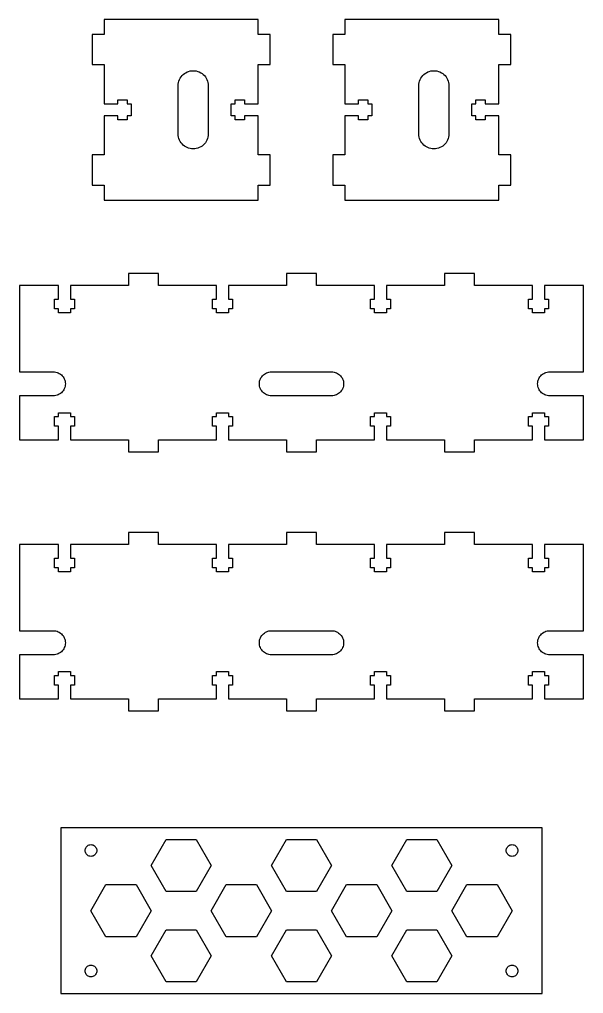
# Model space of a CAD drawing. Header units: metres. Extents: x -138 to 138, y -454 to 233.
# Drawn here: x -93.8 to 93.8, y -453.5 to -130 of the extents above; entities that cross this region are included whole.
import ezdxf

# ---------------------------------------------------------------- set-up
doc = ezdxf.new("R2010")
doc.units = ezdxf.units.M

msp = doc.modelspace()

# ---------------------------------------------------------------- linework, layer by layer
for p, q in [((-14.4, -130), (-65.6, -130)), ((-65.6, -130), (-65.6, -135)), ((-14.4, -135), (-14.4, -130)), ((65.6, -130), (14.4, -130)), ((14.4, -130), (14.4, -135)), ((65.6, -135), (65.6, -130)), ((-65.6, -135), (-69.6, -135)), ((-69.6, -135), (-69.6, -145)), ((-10.4, -135), (-14.4, -135)), ((-10.4, -145), (-10.4, -135)), ((14.4, -135), (10.4, -135)), ((10.4, -135), (10.4, -145)), ((69.6, -135), (65.6, -135)), ((69.6, -145), (69.6, -135)), ((-69.6, -145), (-65.6, -145)), ((-65.6, -145), (-65.6, -158)), ((-14.4, -158), (-14.4, -145)), ((-14.4, -145), (-10.4, -145)), ((10.4, -145), (14.4, -145)), ((14.4, -145), (14.4, -158)), ((65.6, -158), (65.6, -145)), ((65.6, -145), (69.6, -145)), ((-40.0451, -149.061), (-39.7157, -148.654)), ((-39.7157, -148.654), (-39.3457, -148.284)), ((-39.3457, -148.284), (-38.9389, -147.955)), ((-38.9389, -147.955), (-38.5, -147.67)), ((-38.5, -147.67), (-38.0337, -147.432)), ((-38.0337, -147.432), (-37.5451, -147.245)), ((-37.5451, -147.245), (-37.0396, -147.109)), ((-37.0396, -147.109), (-36.5226, -147.027)), ((-36.5226, -147.027), (-36, -147)), ((-36, -147), (-35.4774, -147.027)), ((-35.4774, -147.027), (-34.9604, -147.109)), ((-34.9604, -147.109), (-34.4549, -147.245)), ((-34.4549, -147.245), (-33.9663, -147.432)), ((-33.9663, -147.432), (-33.5, -147.67)), ((-33.5, -147.67), (-33.0611, -147.955)), ((-33.0611, -147.955), (-32.6544, -148.284)), ((-32.6544, -148.284), (-32.2843, -148.654)), ((-32.2843, -148.654), (-31.9549, -149.061)), ((39.9549, -149.061), (40.2843, -148.654)), ((40.2843, -148.654), (40.6543, -148.284)), ((40.6543, -148.284), (41.0611, -147.955)), ((41.0611, -147.955), (41.5, -147.67)), ((41.5, -147.67), (41.9663, -147.432)), ((41.9663, -147.432), (42.4549, -147.245)), ((42.4549, -147.245), (42.9604, -147.109)), ((42.9604, -147.109), (43.4774, -147.027)), ((43.4774, -147.027), (44, -147)), ((44, -147), (44.5226, -147.027)), ((44.5226, -147.027), (45.0396, -147.109)), ((45.0396, -147.109), (45.5451, -147.245)), ((45.5451, -147.245), (46.0337, -147.432)), ((46.0337, -147.432), (46.5, -147.67)), ((46.5, -147.67), (46.9389, -147.955)), ((46.9389, -147.955), (47.3456, -148.284)), ((47.3456, -148.284), (47.7157, -148.654)), ((47.7157, -148.654), (48.0451, -149.061)), ((-41, -152), (-40.9726, -151.477)), ((-41, -168), (-41, -152)), ((-40.9726, -151.477), (-40.8907, -150.96)), ((-40.8907, -150.96), (-40.7553, -150.455)), ((-40.7553, -150.455), (-40.5677, -149.966)), ((-40.5677, -149.966), (-40.3301, -149.5)), ((-40.3301, -149.5), (-40.0451, -149.061)), ((-31.9549, -149.061), (-31.6699, -149.5)), ((-31.6699, -149.5), (-31.4323, -149.966)), ((-31.4323, -149.966), (-31.2447, -150.455)), ((-31.2447, -150.455), (-31.1093, -150.96)), ((-31.1093, -150.96), (-31.0274, -151.477)), ((-31.0274, -151.477), (-31, -152)), ((-31, -152), (-31, -168)), ((39, -152), (39.0274, -151.477)), ((39, -168), (39, -152)), ((39.0274, -151.477), (39.1093, -150.96)), ((39.1093, -150.96), (39.2447, -150.455)), ((39.2447, -150.455), (39.4323, -149.966)), ((39.4323, -149.966), (39.6699, -149.5)), ((39.6699, -149.5), (39.9549, -149.061)), ((48.0451, -149.061), (48.3301, -149.5)), ((48.3301, -149.5), (48.5677, -149.966)), ((48.5677, -149.966), (48.7553, -150.455)), ((48.7553, -150.455), (48.8907, -150.96)), ((48.8907, -150.96), (48.9726, -151.477)), ((48.9726, -151.477), (49, -152)), ((49, -152), (49, -168)), ((-65.6, -158), (-61.1, -158)), ((-61.1, -158), (-61.1, -156.7)), ((-61.1, -156.7), (-57.9, -156.7)), ((-57.9, -156.7), (-57.9, -158)), ((-57.9, -158), (-56.6, -158)), ((-56.6, -158), (-56.6, -162)), ((-23.4, -162), (-23.4, -158)), ((-23.4, -158), (-22.1, -158)), ((-22.1, -158), (-22.1, -156.7)), ((-22.1, -156.7), (-18.9, -156.7)), ((-18.9, -156.7), (-18.9, -158)), ((-18.9, -158), (-14.4, -158)), ((14.4, -158), (18.9, -158)), ((18.9, -158), (18.9, -156.7)), ((18.9, -156.7), (22.1, -156.7)), ((22.1, -156.7), (22.1, -158)), ((22.1, -158), (23.4, -158)), ((23.4, -158), (23.4, -162)), ((56.6, -162), (56.6, -158)), ((56.6, -158), (57.9, -158)), ((57.9, -158), (57.9, -156.7)), ((57.9, -156.7), (61.1, -156.7)), ((61.1, -156.7), (61.1, -158)), ((61.1, -158), (65.6, -158)), ((-61.1, -162), (-65.6, -162)), ((-65.6, -162), (-65.6, -175)), ((-61.1, -163.3), (-61.1, -162)), ((-57.9, -163.3), (-61.1, -163.3)), ((-56.6, -162), (-57.9, -162)), ((-57.9, -162), (-57.9, -163.3)), ((-22.1, -162), (-23.4, -162)), ((-22.1, -163.3), (-22.1, -162)), ((-18.9, -163.3), (-22.1, -163.3)), ((-14.4, -162), (-18.9, -162)), ((-18.9, -162), (-18.9, -163.3)), ((-14.4, -175), (-14.4, -162)), ((18.9, -162), (14.4, -162)), ((14.4, -162), (14.4, -175)), ((18.9, -163.3), (18.9, -162)), ((22.1, -163.3), (18.9, -163.3)), ((23.4, -162), (22.1, -162)), ((22.1, -162), (22.1, -163.3)), ((57.9, -162), (56.6, -162)), ((57.9, -163.3), (57.9, -162)), ((61.1, -163.3), (57.9, -163.3)), ((65.6, -162), (61.1, -162)), ((61.1, -162), (61.1, -163.3)), ((65.6, -175), (65.6, -162)), ((-40.9726, -168.523), (-41, -168)), ((-31, -168), (-31.0274, -168.523)), ((39.0274, -168.523), (39, -168)), ((49, -168), (48.9726, -168.523)), ((-40.8907, -169.04), (-40.9726, -168.523)), ((-40.7553, -169.545), (-40.8907, -169.04)), ((-40.5677, -170.034), (-40.7553, -169.545)), ((-40.3301, -170.5), (-40.5677, -170.034)), ((-40.0451, -170.939), (-40.3301, -170.5)), ((-39.7157, -171.346), (-40.0451, -170.939)), ((-39.3457, -171.716), (-39.7157, -171.346)), ((-32.2843, -171.346), (-32.6544, -171.716)), ((-31.9549, -170.939), (-32.2843, -171.346)), ((-31.6699, -170.5), (-31.9549, -170.939)), ((-31.4323, -170.034), (-31.6699, -170.5)), ((-31.2447, -169.545), (-31.4323, -170.034)), ((-31.1093, -169.04), (-31.2447, -169.545)), ((-31.0274, -168.523), (-31.1093, -169.04)), ((39.1093, -169.04), (39.0274, -168.523)), ((39.2447, -169.545), (39.1093, -169.04)), ((39.4323, -170.034), (39.2447, -169.545)), ((39.6699, -170.5), (39.4323, -170.034)), ((39.9549, -170.939), (39.6699, -170.5)), ((40.2843, -171.346), (39.9549, -170.939)), ((40.6543, -171.716), (40.2843, -171.346)), ((47.7157, -171.346), (47.3456, -171.716)), ((48.0451, -170.939), (47.7157, -171.346)), ((48.3301, -170.5), (48.0451, -170.939)), ((48.5677, -170.034), (48.3301, -170.5)), ((48.7553, -169.545), (48.5677, -170.034)), ((48.8907, -169.04), (48.7553, -169.545)), ((48.9726, -168.523), (48.8907, -169.04)), ((-38.9389, -172.045), (-39.3457, -171.716)), ((-38.5, -172.33), (-38.9389, -172.045)), ((-38.0337, -172.568), (-38.5, -172.33)), ((-37.5451, -172.755), (-38.0337, -172.568)), ((-37.0396, -172.891), (-37.5451, -172.755)), ((-36.5226, -172.973), (-37.0396, -172.891)), ((-36, -173), (-36.5226, -172.973)), ((-35.4774, -172.973), (-36, -173)), ((-34.9604, -172.891), (-35.4774, -172.973)), ((-34.4549, -172.755), (-34.9604, -172.891)), ((-33.9663, -172.568), (-34.4549, -172.755)), ((-33.5, -172.33), (-33.9663, -172.568)), ((-33.0611, -172.045), (-33.5, -172.33)), ((-32.6544, -171.716), (-33.0611, -172.045)), ((41.0611, -172.045), (40.6543, -171.716)), ((41.5, -172.33), (41.0611, -172.045)), ((41.9663, -172.568), (41.5, -172.33)), ((42.4549, -172.755), (41.9663, -172.568)), ((42.9604, -172.891), (42.4549, -172.755)), ((43.4774, -172.973), (42.9604, -172.891)), ((44, -173), (43.4774, -172.973)), ((44.5226, -172.973), (44, -173)), ((45.0396, -172.891), (44.5226, -172.973)), ((45.5451, -172.755), (45.0396, -172.891)), ((46.0337, -172.568), (45.5451, -172.755)), ((46.5, -172.33), (46.0337, -172.568)), ((46.9389, -172.045), (46.5, -172.33)), ((47.3456, -171.716), (46.9389, -172.045)), ((-65.6, -175), (-69.6, -175)), ((-69.6, -175), (-69.6, -185)), ((-10.4, -175), (-14.4, -175)), ((-10.4, -185), (-10.4, -175)), ((14.4, -175), (10.4, -175)), ((10.4, -175), (10.4, -185)), ((69.6, -175), (65.6, -175)), ((69.6, -185), (69.6, -175)), ((-69.6, -185), (-65.6, -185)), ((-65.6, -185), (-65.6, -190)), ((-14.4, -185), (-10.4, -185)), ((-14.4, -190), (-14.4, -185)), ((10.4, -185), (14.4, -185)), ((14.4, -185), (14.4, -190)), ((65.6, -185), (69.6, -185)), ((65.6, -190), (65.6, -185)), ((-65.6, -190), (-14.4, -190)), ((14.4, -190), (65.6, -190)), ((-47.5, -214.4), (-57.5, -214.4)), ((-57.5, -214.4), (-57.5, -218.4)), ((-47.5, -218.4), (-47.5, -214.4)), ((5, -214.4), (-5, -214.4)), ((-5, -214.4), (-5, -218.4)), ((5, -218.4), (5, -214.4)), ((57.5, -214.4), (47.5, -214.4)), ((47.5, -214.4), (47.5, -218.4)), ((57.5, -218.4), (57.5, -214.4)), ((-80.75, -218.4), (-93.75, -218.4)), ((-93.75, -218.4), (-93.75, -247)), ((-80.75, -222.9), (-80.75, -218.4)), ((-57.5, -218.4), (-76.75, -218.4)), ((-76.75, -218.4), (-76.75, -222.9)), ((-28.25, -218.4), (-47.5, -218.4)), ((-28.25, -222.9), (-28.25, -218.4)), ((-5, -218.4), (-24.25, -218.4)), ((-24.25, -218.4), (-24.25, -222.9)), ((24.25, -218.4), (5, -218.4)), ((24.25, -222.9), (24.25, -218.4)), ((47.5, -218.4), (28.25, -218.4)), ((28.25, -218.4), (28.25, -222.9)), ((76.75, -218.4), (57.5, -218.4)), ((76.75, -222.9), (76.75, -218.4)), ((93.75, -218.4), (80.75, -218.4)), ((80.75, -218.4), (80.75, -222.9)), ((93.75, -247), (93.75, -218.4)), ((-82.05, -226.1), (-82.05, -222.9)), ((-82.05, -222.9), (-80.75, -222.9)), ((-76.75, -222.9), (-75.45, -222.9)), ((-75.45, -222.9), (-75.45, -226.1)), ((-29.55, -226.1), (-29.55, -222.9)), ((-29.55, -222.9), (-28.25, -222.9)), ((-24.25, -222.9), (-22.95, -222.9)), ((-22.95, -222.9), (-22.95, -226.1)), ((22.95, -226.1), (22.95, -222.9)), ((22.95, -222.9), (24.25, -222.9)), ((28.25, -222.9), (29.55, -222.9)), ((29.55, -222.9), (29.55, -226.1)), ((75.45, -226.1), (75.45, -222.9)), ((75.45, -222.9), (76.75, -222.9)), ((80.75, -222.9), (82.05, -222.9)), ((82.05, -222.9), (82.05, -226.1)), ((-80.75, -226.1), (-82.05, -226.1)), ((-80.75, -227.4), (-80.75, -226.1)), ((-75.45, -226.1), (-76.75, -226.1)), ((-76.75, -226.1), (-76.75, -227.4)), ((-28.25, -226.1), (-29.55, -226.1)), ((-28.25, -227.4), (-28.25, -226.1)), ((-22.95, -226.1), (-24.25, -226.1)), ((-24.25, -226.1), (-24.25, -227.4)), ((24.25, -226.1), (22.95, -226.1)), ((24.25, -227.4), (24.25, -226.1)), ((29.55, -226.1), (28.25, -226.1)), ((28.25, -226.1), (28.25, -227.4)), ((76.75, -226.1), (75.45, -226.1)), ((76.75, -227.4), (76.75, -226.1)), ((82.05, -226.1), (80.75, -226.1)), ((80.75, -226.1), (80.75, -227.4)), ((-76.75, -227.4), (-80.75, -227.4)), ((-24.25, -227.4), (-28.25, -227.4)), ((28.25, -227.4), (24.25, -227.4)), ((80.75, -227.4), (76.75, -227.4)), ((-93.75, -247), (-82.5, -247)), ((-82.5, -247), (-82.0819, -247.022)), ((-82.0819, -247.022), (-81.6684, -247.087)), ((-81.6684, -247.087), (-81.2639, -247.196)), ((-81.2639, -247.196), (-80.873, -247.346)), ((-80.873, -247.346), (-80.5, -247.536)), ((-80.5, -247.536), (-80.1488, -247.764)), ((-80.1488, -247.764), (-79.8235, -248.027)), ((-79.8235, -248.027), (-79.5274, -248.323)), ((-79.5274, -248.323), (-79.2639, -248.649)), ((-79.2639, -248.649), (-79.0359, -249)), ((-79.0359, -249), (-78.8458, -249.373)), ((-13.6542, -249.373), (-13.4641, -249)), ((-13.4641, -249), (-13.2361, -248.649)), ((-13.2361, -248.649), (-12.9726, -248.323)), ((-12.9726, -248.323), (-12.6765, -248.027)), ((-12.6765, -248.027), (-12.3511, -247.764)), ((-12.3511, -247.764), (-12, -247.536)), ((-12, -247.536), (-11.6269, -247.346)), ((-11.6269, -247.346), (-11.2361, -247.196)), ((-11.2361, -247.196), (-10.8316, -247.087)), ((-10.8316, -247.087), (-10.4181, -247.022)), ((-10.4181, -247.022), (-9.99998, -247)), ((-9.99998, -247), (10, -247)), ((10, -247), (10.4181, -247.022)), ((10.4181, -247.022), (10.8316, -247.087)), ((10.8316, -247.087), (11.2361, -247.196)), ((11.2361, -247.196), (11.6269, -247.346)), ((11.6269, -247.346), (12, -247.536)), ((12, -247.536), (12.3511, -247.764)), ((12.3511, -247.764), (12.6765, -248.027)), ((12.6765, -248.027), (12.9726, -248.323)), ((12.9726, -248.323), (13.2361, -248.649)), ((13.2361, -248.649), (13.4641, -249)), ((13.4641, -249), (13.6542, -249.373)), ((78.8458, -249.373), (79.0359, -249)), ((79.0359, -249), (79.2639, -248.649)), ((79.2639, -248.649), (79.5274, -248.323)), ((79.5274, -248.323), (79.8235, -248.027)), ((79.8235, -248.027), (80.1488, -247.764)), ((80.1488, -247.764), (80.5, -247.536)), ((80.5, -247.536), (80.873, -247.346)), ((80.873, -247.346), (81.2639, -247.196)), ((81.2639, -247.196), (81.6684, -247.087)), ((81.6684, -247.087), (82.0819, -247.022)), ((82.0819, -247.022), (82.5, -247)), ((82.5, -247), (93.75, -247)), ((-78.8458, -249.373), (-78.6958, -249.764)), ((-78.6958, -252.236), (-78.8458, -252.627)), ((-78.6958, -249.764), (-78.5874, -250.168)), ((-78.5874, -251.832), (-78.6958, -252.236)), ((-78.5874, -250.168), (-78.5219, -250.582)), ((-78.5219, -251.418), (-78.5874, -251.832)), ((-78.5219, -250.582), (-78.5, -251)), ((-78.5, -251), (-78.5219, -251.418)), ((-14, -251), (-13.9781, -250.582)), ((-13.9781, -251.418), (-14, -251)), ((-13.9781, -250.582), (-13.9126, -250.168)), ((-13.9126, -251.832), (-13.9781, -251.418)), ((-13.9126, -250.168), (-13.8042, -249.764)), ((-13.8042, -252.236), (-13.9126, -251.832)), ((-13.8042, -249.764), (-13.6542, -249.373)), ((-13.6542, -252.627), (-13.8042, -252.236)), ((13.6542, -249.373), (13.8042, -249.764)), ((13.8042, -252.236), (13.6542, -252.627)), ((13.8042, -249.764), (13.9126, -250.168)), ((13.9126, -251.832), (13.8042, -252.236)), ((13.9126, -250.168), (13.9781, -250.582)), ((13.9781, -251.418), (13.9126, -251.832)), ((13.9781, -250.582), (14, -251)), ((14, -251), (13.9781, -251.418)), ((78.5, -251), (78.5219, -250.582)), ((78.5219, -251.418), (78.5, -251)), ((78.5219, -250.582), (78.5874, -250.168)), ((78.5874, -251.832), (78.5219, -251.418)), ((78.5874, -250.168), (78.6958, -249.764)), ((78.6958, -252.236), (78.5874, -251.832)), ((78.6958, -249.764), (78.8458, -249.373)), ((78.8458, -252.627), (78.6958, -252.236)), ((-82.5, -255), (-93.75, -255)), ((-93.75, -255), (-93.75, -269.6)), ((-82.0819, -254.978), (-82.5, -255)), ((-81.6684, -254.913), (-82.0819, -254.978)), ((-81.2639, -254.804), (-81.6684, -254.913)), ((-80.873, -254.654), (-81.2639, -254.804)), ((-80.5, -254.464), (-80.873, -254.654)), ((-80.1488, -254.236), (-80.5, -254.464)), ((-79.8235, -253.973), (-80.1488, -254.236)), ((-79.5274, -253.677), (-79.8235, -253.973)), ((-79.2639, -253.351), (-79.5274, -253.677)), ((-79.0359, -253), (-79.2639, -253.351)), ((-78.8458, -252.627), (-79.0359, -253)), ((-13.4641, -253), (-13.6542, -252.627)), ((-13.2361, -253.351), (-13.4641, -253)), ((-12.9726, -253.677), (-13.2361, -253.351)), ((-12.6765, -253.973), (-12.9726, -253.677)), ((-12.3511, -254.236), (-12.6765, -253.973)), ((-12, -254.464), (-12.3511, -254.236)), ((-11.6269, -254.654), (-12, -254.464)), ((-11.2361, -254.804), (-11.6269, -254.654)), ((-10.8316, -254.913), (-11.2361, -254.804)), ((-10.4181, -254.978), (-10.8316, -254.913)), ((-10, -255), (-10.4181, -254.978)), ((10, -255), (-10, -255)), ((10.4181, -254.978), (10, -255)), ((10.8316, -254.913), (10.4181, -254.978)), ((11.2361, -254.804), (10.8316, -254.913)), ((11.6269, -254.654), (11.2361, -254.804)), ((12, -254.464), (11.6269, -254.654)), ((12.3511, -254.236), (12, -254.464)), ((12.6765, -253.973), (12.3511, -254.236)), ((12.9726, -253.677), (12.6765, -253.973)), ((13.2361, -253.351), (12.9726, -253.677)), ((13.4641, -253), (13.2361, -253.351)), ((13.6542, -252.627), (13.4641, -253)), ((79.0359, -253), (78.8458, -252.627)), ((79.2639, -253.351), (79.0359, -253)), ((79.5274, -253.677), (79.2639, -253.351)), ((79.8235, -253.973), (79.5274, -253.677)), ((80.1488, -254.236), (79.8235, -253.973)), ((80.5, -254.464), (80.1488, -254.236)), ((80.873, -254.654), (80.5, -254.464)), ((81.2639, -254.804), (80.873, -254.654)), ((81.6684, -254.913), (81.2639, -254.804)), ((82.0819, -254.978), (81.6684, -254.913)), ((82.5, -255), (82.0819, -254.978)), ((93.75, -255), (82.5, -255)), ((93.75, -269.6), (93.75, -255)), ((-82.05, -265.1), (-82.05, -261.9)), ((-82.05, -261.9), (-80.75, -261.9)), ((-80.75, -261.9), (-80.75, -260.6)), ((-80.75, -260.6), (-76.75, -260.6)), ((-76.75, -260.6), (-76.75, -261.9)), ((-76.75, -261.9), (-75.45, -261.9)), ((-75.45, -261.9), (-75.45, -265.1)), ((-29.55, -265.1), (-29.55, -261.9)), ((-29.55, -261.9), (-28.25, -261.9)), ((-28.25, -261.9), (-28.25, -260.6)), ((-28.25, -260.6), (-24.25, -260.6)), ((-24.25, -260.6), (-24.25, -261.9)), ((-24.25, -261.9), (-22.95, -261.9)), ((-22.95, -261.9), (-22.95, -265.1)), ((22.95, -265.1), (22.95, -261.9)), ((22.95, -261.9), (24.25, -261.9)), ((24.25, -261.9), (24.25, -260.6)), ((24.25, -260.6), (28.25, -260.6)), ((28.25, -260.6), (28.25, -261.9)), ((28.25, -261.9), (29.55, -261.9)), ((29.55, -261.9), (29.55, -265.1)), ((75.45, -265.1), (75.45, -261.9)), ((75.45, -261.9), (76.75, -261.9)), ((76.75, -261.9), (76.75, -260.6)), ((76.75, -260.6), (80.75, -260.6)), ((80.75, -260.6), (80.75, -261.9)), ((80.75, -261.9), (82.05, -261.9)), ((82.05, -261.9), (82.05, -265.1)), ((-80.75, -265.1), (-82.05, -265.1)), ((-80.75, -269.6), (-80.75, -265.1)), ((-75.45, -265.1), (-76.75, -265.1)), ((-76.75, -265.1), (-76.75, -269.6)), ((-28.25, -265.1), (-29.55, -265.1)), ((-28.25, -269.6), (-28.25, -265.1)), ((-22.95, -265.1), (-24.25, -265.1)), ((-24.25, -265.1), (-24.25, -269.6)), ((24.25, -265.1), (22.95, -265.1)), ((24.25, -269.6), (24.25, -265.1)), ((29.55, -265.1), (28.25, -265.1)), ((28.25, -265.1), (28.25, -269.6)), ((76.75, -265.1), (75.45, -265.1)), ((76.75, -269.6), (76.75, -265.1)), ((82.05, -265.1), (80.75, -265.1)), ((80.75, -265.1), (80.75, -269.6)), ((-93.75, -269.6), (-80.75, -269.6)), ((-76.75, -269.6), (-57.5, -269.6)), ((-57.5, -269.6), (-57.5, -273.6)), ((-47.5, -273.6), (-47.5, -269.6)), ((-47.5, -269.6), (-28.25, -269.6)), ((-24.25, -269.6), (-5, -269.6)), ((-5, -269.6), (-5, -273.6)), ((5, -273.6), (5, -269.6)), ((5, -269.6), (24.25, -269.6)), ((28.25, -269.6), (47.5, -269.6)), ((47.5, -269.6), (47.5, -273.6)), ((57.5, -273.6), (57.5, -269.6)), ((57.5, -269.6), (76.75, -269.6)), ((80.75, -269.6), (93.75, -269.6)), ((-57.5, -273.6), (-47.5, -273.6)), ((-5, -273.6), (5, -273.6)), ((47.5, -273.6), (57.5, -273.6)), ((-47.5, -300.4), (-57.5, -300.4)), ((-57.5, -300.4), (-57.5, -304.4)), ((-47.5, -304.4), (-47.5, -300.4)), ((5, -300.4), (-5, -300.4)), ((-5, -300.4), (-5, -304.4)), ((5, -304.4), (5, -300.4)), ((57.5, -300.4), (47.5, -300.4)), ((47.5, -300.4), (47.5, -304.4)), ((57.5, -304.4), (57.5, -300.4)), ((-80.75, -304.4), (-93.75, -304.4)), ((-93.75, -304.4), (-93.75, -333)), ((-80.75, -308.9), (-80.75, -304.4)), ((-57.5, -304.4), (-76.75, -304.4)), ((-76.75, -304.4), (-76.75, -308.9)), ((-28.25, -304.4), (-47.5, -304.4)), ((-28.25, -308.9), (-28.25, -304.4)), ((-5, -304.4), (-24.25, -304.4)), ((-24.25, -304.4), (-24.25, -308.9)), ((24.25, -304.4), (5, -304.4)), ((24.25, -308.9), (24.25, -304.4)), ((47.5, -304.4), (28.25, -304.4)), ((28.25, -304.4), (28.25, -308.9)), ((76.75, -304.4), (57.5, -304.4)), ((76.75, -308.9), (76.75, -304.4)), ((93.75, -304.4), (80.75, -304.4)), ((80.75, -304.4), (80.75, -308.9)), ((93.75, -333), (93.75, -304.4)), ((-82.05, -312.1), (-82.05, -308.9)), ((-82.05, -308.9), (-80.75, -308.9)), ((-76.75, -308.9), (-75.45, -308.9)), ((-75.45, -308.9), (-75.45, -312.1)), ((-29.55, -312.1), (-29.55, -308.9)), ((-29.55, -308.9), (-28.25, -308.9)), ((-24.25, -308.9), (-22.95, -308.9)), ((-22.95, -308.9), (-22.95, -312.1)), ((22.95, -312.1), (22.95, -308.9)), ((22.95, -308.9), (24.25, -308.9)), ((28.25, -308.9), (29.55, -308.9)), ((29.55, -308.9), (29.55, -312.1)), ((75.45, -312.1), (75.45, -308.9)), ((75.45, -308.9), (76.75, -308.9)), ((80.75, -308.9), (82.05, -308.9)), ((82.05, -308.9), (82.05, -312.1)), ((-80.75, -312.1), (-82.05, -312.1)), ((-80.75, -313.4), (-80.75, -312.1)), ((-76.75, -313.4), (-80.75, -313.4)), ((-75.45, -312.1), (-76.75, -312.1)), ((-76.75, -312.1), (-76.75, -313.4)), ((-28.25, -312.1), (-29.55, -312.1)), ((-28.25, -313.4), (-28.25, -312.1)), ((-24.25, -313.4), (-28.25, -313.4)), ((-22.95, -312.1), (-24.25, -312.1)), ((-24.25, -312.1), (-24.25, -313.4)), ((24.25, -312.1), (22.95, -312.1)), ((24.25, -313.4), (24.25, -312.1)), ((28.25, -313.4), (24.25, -313.4)), ((29.55, -312.1), (28.25, -312.1)), ((28.25, -312.1), (28.25, -313.4)), ((76.75, -312.1), (75.45, -312.1)), ((76.75, -313.4), (76.75, -312.1)), ((80.75, -313.4), (76.75, -313.4)), ((82.05, -312.1), (80.75, -312.1)), ((80.75, -312.1), (80.75, -313.4)), ((-93.75, -333), (-82.5, -333)), ((-82.5, -333), (-82.0819, -333.022)), ((-82.0819, -333.022), (-81.6684, -333.087)), ((-81.6684, -333.087), (-81.2639, -333.196)), ((-81.2639, -333.196), (-80.873, -333.346)), ((-11.6269, -333.346), (-11.2361, -333.196)), ((-11.2361, -333.196), (-10.8316, -333.087)), ((-10.8316, -333.087), (-10.4181, -333.022)), ((-10.4181, -333.022), (-9.99998, -333)), ((-9.99998, -333), (10, -333)), ((10, -333), (10.4181, -333.022)), ((10.4181, -333.022), (10.8316, -333.087)), ((10.8316, -333.087), (11.2361, -333.196)), ((11.2361, -333.196), (11.6269, -333.346)), ((80.873, -333.346), (81.2639, -333.196)), ((81.2639, -333.196), (81.6684, -333.087)), ((81.6684, -333.087), (82.0819, -333.022)), ((82.0819, -333.022), (82.5, -333)), ((82.5, -333), (93.75, -333)), ((-80.873, -333.346), (-80.5, -333.536)), ((-80.5, -333.536), (-80.1488, -333.764)), ((-80.1488, -333.764), (-79.8235, -334.027)), ((-79.8235, -334.027), (-79.5274, -334.323)), ((-79.5274, -334.323), (-79.2639, -334.649)), ((-79.2639, -334.649), (-79.0359, -335)), ((-79.0359, -335), (-78.8458, -335.373)), ((-78.8458, -335.373), (-78.6958, -335.764)), ((-78.6958, -335.764), (-78.5874, -336.168)), ((-78.5874, -336.168), (-78.5219, -336.582)), ((-13.9781, -336.582), (-13.9126, -336.168)), ((-13.9126, -336.168), (-13.8042, -335.764)), ((-13.8042, -335.764), (-13.6542, -335.373)), ((-13.6542, -335.373), (-13.4641, -335)), ((-13.4641, -335), (-13.2361, -334.649)), ((-13.2361, -334.649), (-12.9726, -334.323)), ((-12.9726, -334.323), (-12.6765, -334.027)), ((-12.6765, -334.027), (-12.3511, -333.764)), ((-12.3511, -333.764), (-12, -333.536)), ((-12, -333.536), (-11.6269, -333.346)), ((11.6269, -333.346), (12, -333.536)), ((12, -333.536), (12.3511, -333.764)), ((12.3511, -333.764), (12.6765, -334.027)), ((12.6765, -334.027), (12.9726, -334.323)), ((12.9726, -334.323), (13.2361, -334.649)), ((13.2361, -334.649), (13.4641, -335)), ((13.4641, -335), (13.6542, -335.373)), ((13.6542, -335.373), (13.8042, -335.764)), ((13.8042, -335.764), (13.9126, -336.168)), ((13.9126, -336.168), (13.9781, -336.582)), ((78.5219, -336.582), (78.5874, -336.168)), ((78.5874, -336.168), (78.6958, -335.764)), ((78.6958, -335.764), (78.8458, -335.373)), ((78.8458, -335.373), (79.0359, -335)), ((79.0359, -335), (79.2639, -334.649)), ((79.2639, -334.649), (79.5274, -334.323)), ((79.5274, -334.323), (79.8235, -334.027)), ((79.8235, -334.027), (80.1488, -333.764)), ((80.1488, -333.764), (80.5, -333.536)), ((80.5, -333.536), (80.873, -333.346)), ((-79.2639, -339.351), (-79.5274, -339.677)), ((-79.0359, -339), (-79.2639, -339.351)), ((-78.8458, -338.627), (-79.0359, -339)), ((-78.6958, -338.236), (-78.8458, -338.627)), ((-78.5874, -337.832), (-78.6958, -338.236)), ((-78.5219, -337.418), (-78.5874, -337.832)), ((-78.5219, -336.582), (-78.5, -337)), ((-78.5, -337), (-78.5219, -337.418)), ((-14, -337), (-13.9781, -336.582)), ((-13.9781, -337.418), (-14, -337)), ((-13.9126, -337.832), (-13.9781, -337.418)), ((-13.8042, -338.236), (-13.9126, -337.832)), ((-13.6542, -338.627), (-13.8042, -338.236)), ((-13.4641, -339), (-13.6542, -338.627)), ((-13.2361, -339.351), (-13.4641, -339)), ((-12.9726, -339.677), (-13.2361, -339.351)), ((13.2361, -339.351), (12.9726, -339.677)), ((13.4641, -339), (13.2361, -339.351)), ((13.6542, -338.627), (13.4641, -339)), ((13.8042, -338.236), (13.6542, -338.627)), ((13.9126, -337.832), (13.8042, -338.236)), ((13.9781, -337.418), (13.9126, -337.832)), ((13.9781, -336.582), (14, -337)), ((14, -337), (13.9781, -337.418)), ((78.5, -337), (78.5219, -336.582)), ((78.5219, -337.418), (78.5, -337)), ((78.5874, -337.832), (78.5219, -337.418)), ((78.6958, -338.236), (78.5874, -337.832)), ((78.8458, -338.627), (78.6958, -338.236)), ((79.0359, -339), (78.8458, -338.627)), ((79.2639, -339.351), (79.0359, -339)), ((79.5274, -339.677), (79.2639, -339.351)), ((-82.5, -341), (-93.75, -341)), ((-93.75, -341), (-93.75, -355.6)), ((-82.0819, -340.978), (-82.5, -341)), ((-81.6684, -340.913), (-82.0819, -340.978)), ((-81.2639, -340.804), (-81.6684, -340.913)), ((-80.873, -340.654), (-81.2639, -340.804)), ((-80.5, -340.464), (-80.873, -340.654)), ((-80.1488, -340.236), (-80.5, -340.464)), ((-79.8235, -339.973), (-80.1488, -340.236)), ((-79.5274, -339.677), (-79.8235, -339.973)), ((-12.6765, -339.973), (-12.9726, -339.677)), ((-12.3511, -340.236), (-12.6765, -339.973)), ((-12, -340.464), (-12.3511, -340.236)), ((-11.6269, -340.654), (-12, -340.464)), ((-11.2361, -340.804), (-11.6269, -340.654)), ((-10.8316, -340.913), (-11.2361, -340.804)), ((-10.4181, -340.978), (-10.8316, -340.913)), ((-10, -341), (-10.4181, -340.978)), ((10, -341), (-10, -341)), ((10.4181, -340.978), (10, -341)), ((10.8316, -340.913), (10.4181, -340.978)), ((11.2361, -340.804), (10.8316, -340.913)), ((11.6269, -340.654), (11.2361, -340.804)), ((12, -340.464), (11.6269, -340.654)), ((12.3511, -340.236), (12, -340.464)), ((12.6765, -339.973), (12.3511, -340.236)), ((12.9726, -339.677), (12.6765, -339.973)), ((79.8235, -339.973), (79.5274, -339.677)), ((80.1488, -340.236), (79.8235, -339.973)), ((80.5, -340.464), (80.1488, -340.236)), ((80.873, -340.654), (80.5, -340.464)), ((81.2639, -340.804), (80.873, -340.654)), ((81.6684, -340.913), (81.2639, -340.804)), ((82.0819, -340.978), (81.6684, -340.913)), ((82.5, -341), (82.0819, -340.978)), ((93.75, -341), (82.5, -341)), ((93.75, -355.6), (93.75, -341)), ((-82.05, -351.1), (-82.05, -347.9)), ((-82.05, -347.9), (-80.75, -347.9)), ((-80.75, -347.9), (-80.75, -346.6)), ((-80.75, -346.6), (-76.75, -346.6)), ((-76.75, -346.6), (-76.75, -347.9)), ((-76.75, -347.9), (-75.45, -347.9)), ((-75.45, -347.9), (-75.45, -351.1)), ((-29.55, -351.1), (-29.55, -347.9)), ((-29.55, -347.9), (-28.25, -347.9)), ((-28.25, -347.9), (-28.25, -346.6)), ((-28.25, -346.6), (-24.25, -346.6)), ((-24.25, -346.6), (-24.25, -347.9)), ((-24.25, -347.9), (-22.95, -347.9)), ((-22.95, -347.9), (-22.95, -351.1)), ((22.95, -351.1), (22.95, -347.9)), ((22.95, -347.9), (24.25, -347.9)), ((24.25, -347.9), (24.25, -346.6)), ((24.25, -346.6), (28.25, -346.6)), ((28.25, -346.6), (28.25, -347.9)), ((28.25, -347.9), (29.55, -347.9)), ((29.55, -347.9), (29.55, -351.1)), ((75.45, -351.1), (75.45, -347.9)), ((75.45, -347.9), (76.75, -347.9)), ((76.75, -347.9), (76.75, -346.6)), ((76.75, -346.6), (80.75, -346.6)), ((80.75, -346.6), (80.75, -347.9)), ((80.75, -347.9), (82.05, -347.9)), ((82.05, -347.9), (82.05, -351.1)), ((-80.75, -351.1), (-82.05, -351.1)), ((-80.75, -355.6), (-80.75, -351.1)), ((-75.45, -351.1), (-76.75, -351.1)), ((-76.75, -351.1), (-76.75, -355.6)), ((-28.25, -351.1), (-29.55, -351.1)), ((-28.25, -355.6), (-28.25, -351.1)), ((-22.95, -351.1), (-24.25, -351.1)), ((-24.25, -351.1), (-24.25, -355.6)), ((24.25, -351.1), (22.95, -351.1)), ((24.25, -355.6), (24.25, -351.1)), ((29.55, -351.1), (28.25, -351.1)), ((28.25, -351.1), (28.25, -355.6)), ((76.75, -351.1), (75.45, -351.1)), ((76.75, -355.6), (76.75, -351.1)), ((82.05, -351.1), (80.75, -351.1)), ((80.75, -351.1), (80.75, -355.6)), ((-93.75, -355.6), (-80.75, -355.6)), ((-76.75, -355.6), (-57.5, -355.6)), ((-57.5, -355.6), (-57.5, -359.6)), ((-47.5, -359.6), (-47.5, -355.6)), ((-47.5, -355.6), (-28.25, -355.6)), ((-24.25, -355.6), (-5, -355.6)), ((-5, -355.6), (-5, -359.6)), ((5, -359.6), (5, -355.6)), ((5, -355.6), (24.25, -355.6)), ((28.25, -355.6), (47.5, -355.6)), ((47.5, -355.6), (47.5, -359.6)), ((57.5, -359.6), (57.5, -355.6)), ((57.5, -355.6), (76.75, -355.6)), ((80.75, -355.6), (93.75, -355.6)), ((-57.5, -359.6), (-47.5, -359.6)), ((-5, -359.6), (5, -359.6)), ((47.5, -359.6), (57.5, -359.6)), ((80, -398.5), (-80, -398.5)), ((-80, -398.5), (-80, -453.5)), ((80, -453.5), (80, -398.5)), ((-71.1462, -404.422), (-70.8853, -404.263)), ((-70.8853, -404.263), (-70.6026, -404.145)), ((-70.6026, -404.145), (-70.305, -404.074)), ((-70.305, -404.074), (-70, -404.05)), ((-70, -404.05), (-69.6949, -404.074)), ((-69.6949, -404.074), (-69.3974, -404.145)), ((-69.3974, -404.145), (-69.1147, -404.263)), ((-69.1147, -404.263), (-68.8538, -404.422)), ((-50, -411), (-45, -402.34)), ((-45, -402.34), (-35, -402.34)), ((-35, -402.34), (-30, -411)), ((-10, -411), (-4.99998, -402.34)), ((-4.99998, -402.34), (5, -402.34)), ((5, -402.34), (10, -411)), ((30, -411), (35, -402.34)), ((35, -402.34), (45, -402.34)), ((45, -402.34), (50, -411)), ((68.8538, -404.422), (69.1147, -404.263)), ((69.1147, -404.263), (69.3974, -404.145)), ((69.3974, -404.145), (69.6949, -404.074)), ((69.6949, -404.074), (70, -404.05)), ((70, -404.05), (70.305, -404.074)), ((70.305, -404.074), (70.6026, -404.145)), ((70.6026, -404.145), (70.8853, -404.263)), ((70.8853, -404.263), (71.1462, -404.422)), ((-71.95, -406), (-71.926, -405.695)), ((-71.926, -406.305), (-71.95, -406)), ((-71.926, -405.695), (-71.8546, -405.397)), ((-71.8546, -406.603), (-71.926, -406.305)), ((-71.8546, -405.397), (-71.7375, -405.115)), ((-71.7375, -406.885), (-71.8546, -406.603)), ((-71.7375, -405.115), (-71.5776, -404.854)), ((-71.5776, -407.146), (-71.7375, -406.885)), ((-71.5776, -404.854), (-71.3788, -404.621)), ((-71.3788, -407.379), (-71.5776, -407.146)), ((-71.3788, -404.621), (-71.1462, -404.422)), ((-71.1462, -407.578), (-71.3788, -407.379)), ((-70.8853, -407.737), (-71.1462, -407.578)), ((-68.8538, -407.578), (-69.1147, -407.737)), ((-68.8538, -404.422), (-68.6211, -404.621)), ((-68.6211, -407.379), (-68.8538, -407.578)), ((-68.6211, -404.621), (-68.4224, -404.854)), ((-68.4224, -407.146), (-68.6211, -407.379)), ((-68.4224, -404.854), (-68.2625, -405.115)), ((-68.2625, -406.885), (-68.4224, -407.146)), ((-68.2625, -405.115), (-68.1454, -405.397)), ((-68.1454, -406.603), (-68.2625, -406.885)), ((-68.1454, -405.397), (-68.074, -405.695)), ((-68.074, -406.305), (-68.1454, -406.603)), ((-68.074, -405.695), (-68.05, -406)), ((-68.05, -406), (-68.074, -406.305)), ((68.05, -406), (68.074, -405.695)), ((68.074, -406.305), (68.05, -406)), ((68.074, -405.695), (68.1454, -405.397)), ((68.1454, -406.603), (68.074, -406.305)), ((68.1454, -405.397), (68.2625, -405.115)), ((68.2625, -406.885), (68.1454, -406.603)), ((68.2625, -405.115), (68.4224, -404.854)), ((68.4224, -407.146), (68.2625, -406.885)), ((68.4224, -404.854), (68.6211, -404.621)), ((68.6211, -407.379), (68.4224, -407.146)), ((68.6211, -404.621), (68.8538, -404.422)), ((68.8538, -407.578), (68.6211, -407.379)), ((69.1147, -407.737), (68.8538, -407.578)), ((71.1462, -407.578), (70.8853, -407.737)), ((71.1462, -404.422), (71.3788, -404.621)), ((71.3788, -407.379), (71.1462, -407.578)), ((71.3788, -404.621), (71.5776, -404.854)), ((71.5776, -407.146), (71.3788, -407.379)), ((71.5776, -404.854), (71.7375, -405.115)), ((71.7375, -406.885), (71.5776, -407.146)), ((71.7375, -405.115), (71.8546, -405.397)), ((71.8546, -406.603), (71.7375, -406.885)), ((71.8546, -405.397), (71.926, -405.695)), ((71.926, -406.305), (71.8546, -406.603)), ((71.926, -405.695), (71.95, -406)), ((71.95, -406), (71.926, -406.305)), ((-70.6026, -407.855), (-70.8853, -407.737)), ((-70.305, -407.926), (-70.6026, -407.855)), ((-70, -407.95), (-70.305, -407.926)), ((-69.6949, -407.926), (-70, -407.95)), ((-69.3974, -407.855), (-69.6949, -407.926)), ((-69.1147, -407.737), (-69.3974, -407.855)), ((69.3974, -407.855), (69.1147, -407.737)), ((69.6949, -407.926), (69.3974, -407.855)), ((70, -407.95), (69.6949, -407.926)), ((70.305, -407.926), (70, -407.95)), ((70.6026, -407.855), (70.305, -407.926)), ((70.8853, -407.737), (70.6026, -407.855)), ((-45, -419.66), (-50, -411)), ((-30, -411), (-35, -419.66)), ((-5, -419.66), (-10, -411)), ((10, -411), (5, -419.66)), ((35, -419.66), (30, -411)), ((50, -411), (45, -419.66)), ((-70, -426), (-65, -417.34)), ((-65, -417.34), (-55, -417.34)), ((-55, -417.34), (-50, -426)), ((-35, -419.66), (-45, -419.66)), ((-30, -426), (-25, -417.34)), ((-25, -417.34), (-15, -417.34)), ((-15, -417.34), (-10, -426)), ((5, -419.66), (-5, -419.66)), ((10, -426), (15, -417.34)), ((15, -417.34), (25, -417.34)), ((25, -417.34), (30, -426)), ((45, -419.66), (35, -419.66)), ((50, -426), (55, -417.34)), ((55, -417.34), (65, -417.34)), ((65, -417.34), (70, -426)), ((-65, -434.66), (-70, -426)), ((-50, -426), (-55, -434.66)), ((-25, -434.66), (-30, -426)), ((-10, -426), (-15, -434.66)), ((15, -434.66), (10, -426)), ((30, -426), (25, -434.66)), ((55, -434.66), (50, -426)), ((70, -426), (65, -434.66)), ((-50, -441), (-45, -432.34)), ((-45, -432.34), (-35, -432.34)), ((-35, -432.34), (-30, -441)), ((-10, -441), (-4.99998, -432.34)), ((-4.99998, -432.34), (5, -432.34)), ((5, -432.34), (10, -441)), ((30, -441), (35, -432.34)), ((35, -432.34), (45, -432.34)), ((45, -432.34), (50, -441)), ((-55, -434.66), (-65, -434.66)), ((-15, -434.66), (-25, -434.66)), ((25, -434.66), (15, -434.66)), ((65, -434.66), (55, -434.66)), ((-45, -449.66), (-50, -441)), ((-30, -441), (-35, -449.66)), ((-5, -449.66), (-10, -441)), ((10, -441), (5, -449.66)), ((35, -449.66), (30, -441)), ((50, -441), (45, -449.66)), ((-71.95, -446), (-71.926, -445.695)), ((-71.926, -446.305), (-71.95, -446)), ((-71.926, -445.695), (-71.8546, -445.397)), ((-71.8546, -446.603), (-71.926, -446.305)), ((-71.8546, -445.397), (-71.7375, -445.115)), ((-71.7375, -445.115), (-71.5776, -444.854)), ((-71.5776, -444.854), (-71.3788, -444.621)), ((-71.3788, -444.621), (-71.1462, -444.422)), ((-71.1462, -444.422), (-70.8853, -444.263)), ((-70.8853, -444.263), (-70.6026, -444.145)), ((-70.6026, -444.145), (-70.305, -444.074)), ((-70.305, -444.074), (-70, -444.05)), ((-70, -444.05), (-69.6949, -444.074)), ((-69.6949, -444.074), (-69.3974, -444.145)), ((-69.3974, -444.145), (-69.1147, -444.263)), ((-69.1147, -444.263), (-68.8538, -444.422)), ((-68.8538, -444.422), (-68.6211, -444.621)), ((-68.6211, -444.621), (-68.4224, -444.854)), ((-68.4224, -444.854), (-68.2625, -445.115)), ((-68.2625, -445.115), (-68.1454, -445.397)), ((-68.1454, -445.397), (-68.074, -445.695)), ((-68.074, -446.305), (-68.1454, -446.603)), ((-68.074, -445.695), (-68.05, -446)), ((-68.05, -446), (-68.074, -446.305)), ((68.05, -446), (68.074, -445.695)), ((68.074, -446.305), (68.05, -446)), ((68.074, -445.695), (68.1454, -445.397)), ((68.1454, -446.603), (68.074, -446.305)), ((68.1454, -445.397), (68.2625, -445.115)), ((68.2625, -445.115), (68.4224, -444.854)), ((68.4224, -444.854), (68.6211, -444.621)), ((68.6211, -444.621), (68.8538, -444.422)), ((68.8538, -444.422), (69.1147, -444.263)), ((69.1147, -444.263), (69.3974, -444.145)), ((69.3974, -444.145), (69.6949, -444.074)), ((69.6949, -444.074), (70, -444.05)), ((70, -444.05), (70.305, -444.074)), ((70.305, -444.074), (70.6026, -444.145)), ((70.6026, -444.145), (70.8853, -444.263)), ((70.8853, -444.263), (71.1462, -444.422)), ((71.1462, -444.422), (71.3788, -444.621)), ((71.3788, -444.621), (71.5776, -444.854)), ((71.5776, -444.854), (71.7375, -445.115)), ((71.7375, -445.115), (71.8546, -445.397)), ((71.8546, -445.397), (71.926, -445.695)), ((71.926, -446.305), (71.8546, -446.603)), ((71.926, -445.695), (71.95, -446)), ((71.95, -446), (71.926, -446.305)), ((-71.7375, -446.885), (-71.8546, -446.603)), ((-71.5776, -447.146), (-71.7375, -446.885)), ((-71.3788, -447.379), (-71.5776, -447.146)), ((-71.1462, -447.578), (-71.3788, -447.379)), ((-70.8853, -447.737), (-71.1462, -447.578)), ((-70.6026, -447.855), (-70.8853, -447.737)), ((-70.305, -447.926), (-70.6026, -447.855)), ((-70, -447.95), (-70.305, -447.926)), ((-69.6949, -447.926), (-70, -447.95)), ((-69.3974, -447.855), (-69.6949, -447.926)), ((-69.1147, -447.737), (-69.3974, -447.855)), ((-68.8538, -447.578), (-69.1147, -447.737)), ((-68.6211, -447.379), (-68.8538, -447.578)), ((-68.4224, -447.146), (-68.6211, -447.379)), ((-68.2625, -446.885), (-68.4224, -447.146)), ((-68.1454, -446.603), (-68.2625, -446.885)), ((-35, -449.66), (-45, -449.66)), ((5, -449.66), (-5, -449.66)), ((45, -449.66), (35, -449.66)), ((68.2625, -446.885), (68.1454, -446.603)), ((68.4224, -447.146), (68.2625, -446.885)), ((68.6211, -447.379), (68.4224, -447.146)), ((68.8538, -447.578), (68.6211, -447.379)), ((69.1147, -447.737), (68.8538, -447.578)), ((69.3974, -447.855), (69.1147, -447.737)), ((69.6949, -447.926), (69.3974, -447.855)), ((70, -447.95), (69.6949, -447.926)), ((70.305, -447.926), (70, -447.95)), ((70.6026, -447.855), (70.305, -447.926)), ((70.8853, -447.737), (70.6026, -447.855)), ((71.1462, -447.578), (70.8853, -447.737)), ((71.3788, -447.379), (71.1462, -447.578)), ((71.5776, -447.146), (71.3788, -447.379)), ((71.7375, -446.885), (71.5776, -447.146)), ((71.8546, -446.603), (71.7375, -446.885)), ((-80, -453.5), (80, -453.5))]:
    msp.add_line(p, q)

doc.saveas('drawing.dxf')
